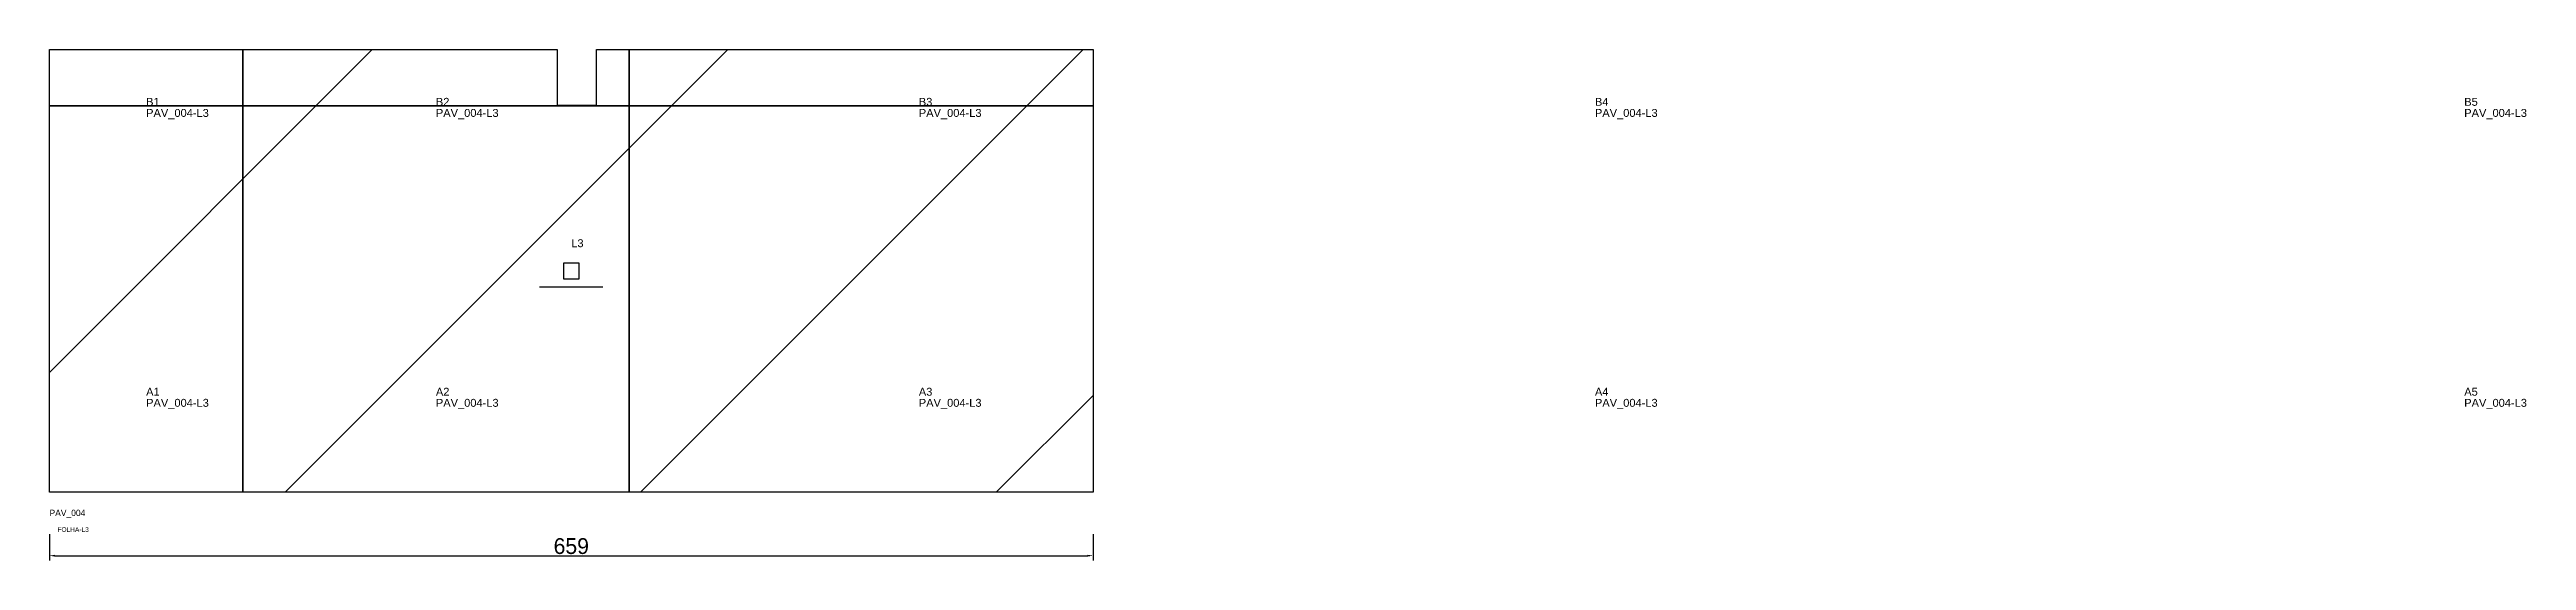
# Model space of a CAD drawing. Header units: metres. Extents: x 222 to 1786, y -121 to 202.
import ezdxf

# ---------------------------------------------------------------- set-up
doc = ezdxf.new("R2010")
doc.units = ezdxf.units.M
for name, color, linetype in [('3', 3, 'CONTINUOUS'), ('AUX00', 7, 'CONTINUOUS'), ('COTA', 241, 'CONTINUOUS'), ('FOLHA', 255, 'CONTINUOUS'), ('Hachura', 251, 'CONTINUOUS'), ('NOMENCLATURA', 7, 'CONTINUOUS'), ('Nível', 160, 'CONTINUOUS'), ('Painéis', 200, 'CONTINUOUS'), ('Pilares', 5, 'CONTINUOUS'), ('SARR_2.2x7', 40, 'CONTINUOUS')]:
    doc.layers.add(name, color=color, linetype=linetype)
doc.styles.add('ARIAL', font='Arial.ttf')
doc.styles.add('STR_STANDARD', font='arial.ttf')
doc.dimstyles.new('EZ DXF', dxfattribs={"dimtxt": 10, "dimasz": 3.5, "dimexe": 3, "dimexo": 1.5, "dimgap": 1, "dimtad": 1, "dimdec": 1, "dimdsep": 46, "dimcen": 2.5, "dimazin": 3, "dimtfac": 1, "dimtmove": 0, "dimatfit": 3})

msp = doc.modelspace()

# ---------------------------------------------------------------- hatches: boundary and pattern name
at = {"layer": 'Hachura'}
h = msp.add_hatch(dxfattribs=at)
h.set_pattern_fill('ANSI31', scale=50)
h.paths.add_polyline_path([(222.2, -78), (222.2, 201.5), (542.7, 201.5), (542.7, 166.5), (567.7, 166.5), (567.7, 201.5), (881.2, 201.5), (881.2, -78)])
h = msp.add_hatch(dxfattribs=at)
h.set_pattern_fill('ANSI31', scale=50)
h.paths.add_polyline_path([(222.2, -78), (222.2, 201.5), (542.7, 201.5), (542.7, 166.5), (567.7, 166.5), (567.7, 201.5), (881.2, 201.5), (881.2, -78)])

# ---------------------------------------------------------------- linework, layer by layer
at = {"layer": '3'}
for points in [[(344.2, -78), (344.2, 201.5)], [(344.2, -78), (344.2, 201.5)], [(588.2, -78), (588.2, 201.5)], [(588.2, -78), (588.2, 201.5)], [(222.2, 166), (881.2, 166)], [(222.2, 166), (881.2, 166)]]:
    msp.add_lwpolyline(points, close=True, dxfattribs=at)
at = {"layer": 'Painéis', "color": 200}
for p, q in [((222.2, -78), (222.2, 201.5)), ((222.2, 201.5), (542.7, 201.5)), ((222.2, -78), (222.2, 201.5)), ((222.2, 201.5), (542.7, 201.5)), ((542.7, 201.5), (542.7, 166.5)), ((542.7, 201.5), (542.7, 166.5)), ((567.7, 166.5), (567.7, 201.5)), ((567.7, 201.5), (881.2, 201.5)), ((567.7, 166.5), (567.7, 201.5)), ((567.7, 201.5), (881.2, 201.5)), ((881.2, 201.5), (881.2, -78)), ((881.2, 201.5), (881.2, -78)), ((542.7, 166.5), (567.7, 166.5)), ((542.7, 166.5), (567.7, 166.5)), ((881.2, -78), (222.2, -78)), ((881.2, -78), (222.2, -78))]:
    msp.add_line(p, q, dxfattribs=at)
at = {"layer": 'Pilares'}
msp.add_lwpolyline([(546.7, 56.75), (556.7, 56.75), (556.7, 66.75), (546.7, 66.75)], close=True, dxfattribs=at)
msp.add_lwpolyline([(546.7, 56.75), (556.7, 56.75), (556.7, 66.75), (546.7, 66.75)], close=True, dxfattribs=at)
at = {"layer": 'SARR_2.2x7'}
msp.add_line((531.7, 51.75), (571.7, 51.75), dxfattribs=at)
msp.add_line((531.7, 51.75), (571.7, 51.75), dxfattribs=at)

# ---------------------------------------------------------------- texts
at = {"layer": '3', "style": 'STR_STANDARD'}
for s, p in [('B1', (283.2, 166)), ('B1', (283.2, 166)), ('B2', (466.2, 166)), ('B2', (466.2, 166)), ('B3', (771.2, 166)), ('B3', (771.2, 166)), ('B4', (1198.2, 166)), ('B4', (1198.2, 166)), ('B5', (1747.2, 166)), ('B5', (1747.2, 166)), ('A1', (283.2, -17)), ('A1', (283.2, -17)), ('A2', (466.2, -17)), ('A2', (466.2, -17)), ('A3', (771.2, -17)), ('A3', (771.2, -17)), ('A4', (1198.2, -17)), ('A4', (1198.2, -17)), ('A5', (1747.2, -17)), ('A5', (1747.2, -17))]:
    msp.add_text(s, height=5, dxfattribs=at).set_placement(p)
at = {"layer": 'AUX00', "style": 'STR_STANDARD'}
for p in [(283.2, 159), (283.2, 159), (466.2, 159), (466.2, 159), (771.2, 159), (771.2, 159), (1198.2, 159), (1198.2, 159), (1747.2, 159), (1747.2, 159), (283.2, -24), (283.2, -24), (466.2, -24), (466.2, -24), (771.2, -24), (771.2, -24), (1198.2, -24), (1198.2, -24), (1747.2, -24), (1747.2, -24)]:
    msp.add_text('PAV_004-L3', height=5, dxfattribs=at).set_placement(p)
at = {"layer": 'FOLHA'}
msp.add_text('FOLHA-L3', height=3, dxfattribs=at).set_placement((227.2, -103))
msp.add_text('FOLHA-L3', height=3, dxfattribs=at).set_placement((227.2, -103))
at = {"layer": 'NOMENCLATURA', "insert": (551.7, 81.75), "char_height": 5, "attachment_point": 1, "style": 'ARIAL'}
msp.add_mtext('L3', dxfattribs=at)
msp.add_mtext('L3', dxfattribs=at)
at = {"layer": 'Nível'}
msp.add_text('PAV_004', height=4, dxfattribs=at).set_placement((222.2, -93))
msp.add_text('PAV_004', height=4, dxfattribs=at).set_placement((222.2, -93))

# ---------------------------------------------------------------- dimensions: what is measured, and where the dimension line sits
at = {"layer": 'COTA'}
msp.add_linear_dim(base=(222.2, -118), p1=(222.2, -103), p2=(881.2, -103), dimstyle='EZ DXF', dxfattribs=at).render()
msp.add_linear_dim(base=(222.2, -118), p1=(222.2, -103), p2=(881.2, -103), dimstyle='EZ DXF', dxfattribs=at).render()

doc.saveas('drawing.dxf')
